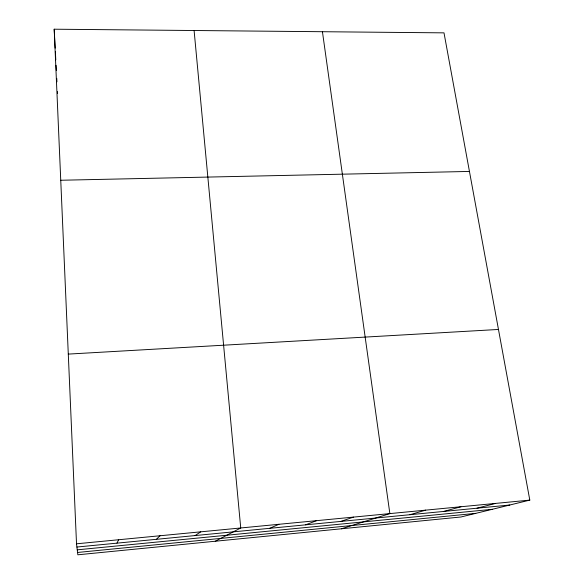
<?xml version="1.0" encoding="UTF-8"?>
<svg xmlns="http://www.w3.org/2000/svg" width="584" height="584" viewBox="0 0 584 584"><rect width="100%" height="100%" fill="white"/><g stroke="black" fill="none" stroke-linecap="round" stroke-linejoin="round"><path stroke-width="0.88" d="M116.961 543.149L118.64 539.74M156.366 539.324L160.038 535.754M195.129 535.564L200.728 531.827M215.24 541.244L240.739 527.972L194.1 30.514M269.706 528.323L278.926 524.293M305.578 524.841L316.499 520.673M340.91 521.41L353.473 517.11M341.363 528.797L389.856 513.599L322.434 31.719M409.975 514.708L425.67 510.146M443.738 511.431L460.922 506.751M476.997 508.204L495.634 503.401M529.805 500.108L460.929 516.993L77.84 554.8L76.519 543.806L54.195 29.2L444.001 32.857L529.805 500.108L76.519 543.806M77.562 552.464L475.756 513.358M76.905 547.04L509.774 505.021M77.241 549.836L492.312 509.306M68.291 354.101L498.466 329.456M60.751 180.252L469.448 171.44M54.195 29.2L55.181 48.136M55.37 51.75L55.794 59.896M56.079 65.306L56.349 70.54M56.758 78.351L56.933 81.811M57.444 91.615L57.539 93.425"/></g></svg>
